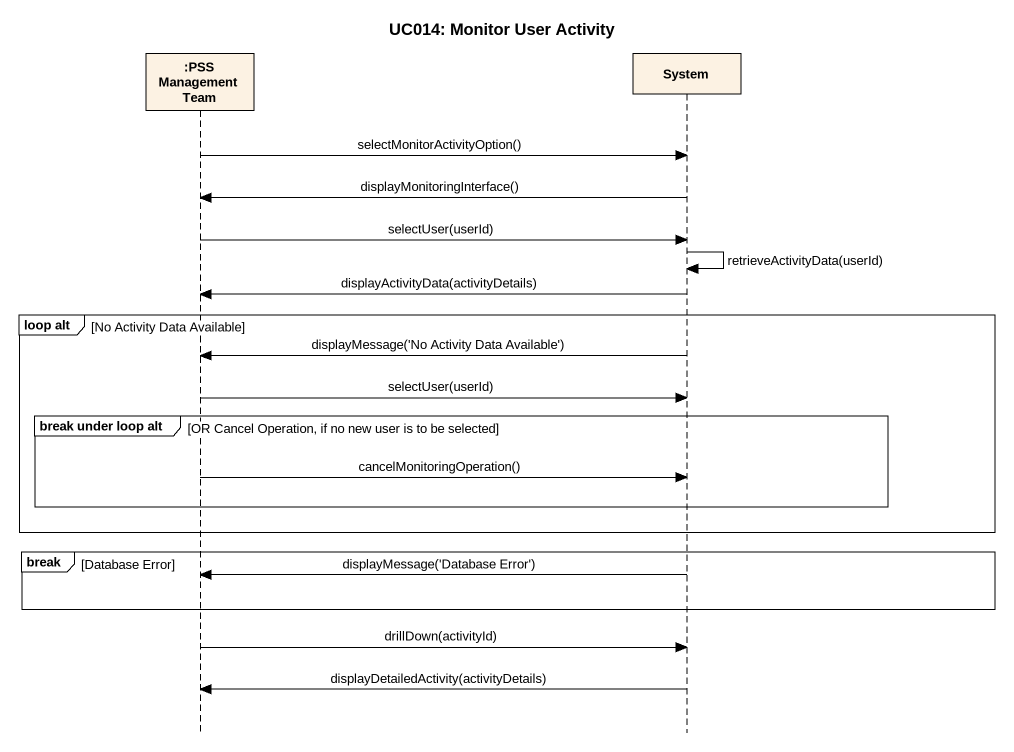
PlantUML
@startuml
title UC014: Monitor User Activity
hide footbox
participant ":PSS Management Team" as PSS_Management_Team
participant System

PSS_Management_Team -> System : selectMonitorActivityOption()
System -> PSS_Management_Team : displayMonitoringInterface()
PSS_Management_Team -> System : selectUser(userId)
System -> System : retrieveActivityData(userId)
System -> PSS_Management_Team : displayActivityData(activityDetails)
group loop alt [No Activity Data Available]
  System -> PSS_Management_Team : displayMessage('No Activity Data Available')
  PSS_Management_Team -> System : selectUser(userId)
  group break under loop alt [OR Cancel Operation, if no new user is to be selected]
    PSS_Management_Team -> System : cancelMonitoringOperation()
  end
end
break Database Error
  System -> PSS_Management_Team : displayMessage('Database Error')
end
PSS_Management_Team -> System : drillDown(activityId)
System -> PSS_Management_Team : displayDetailedActivity(activityDetails)
@enduml
